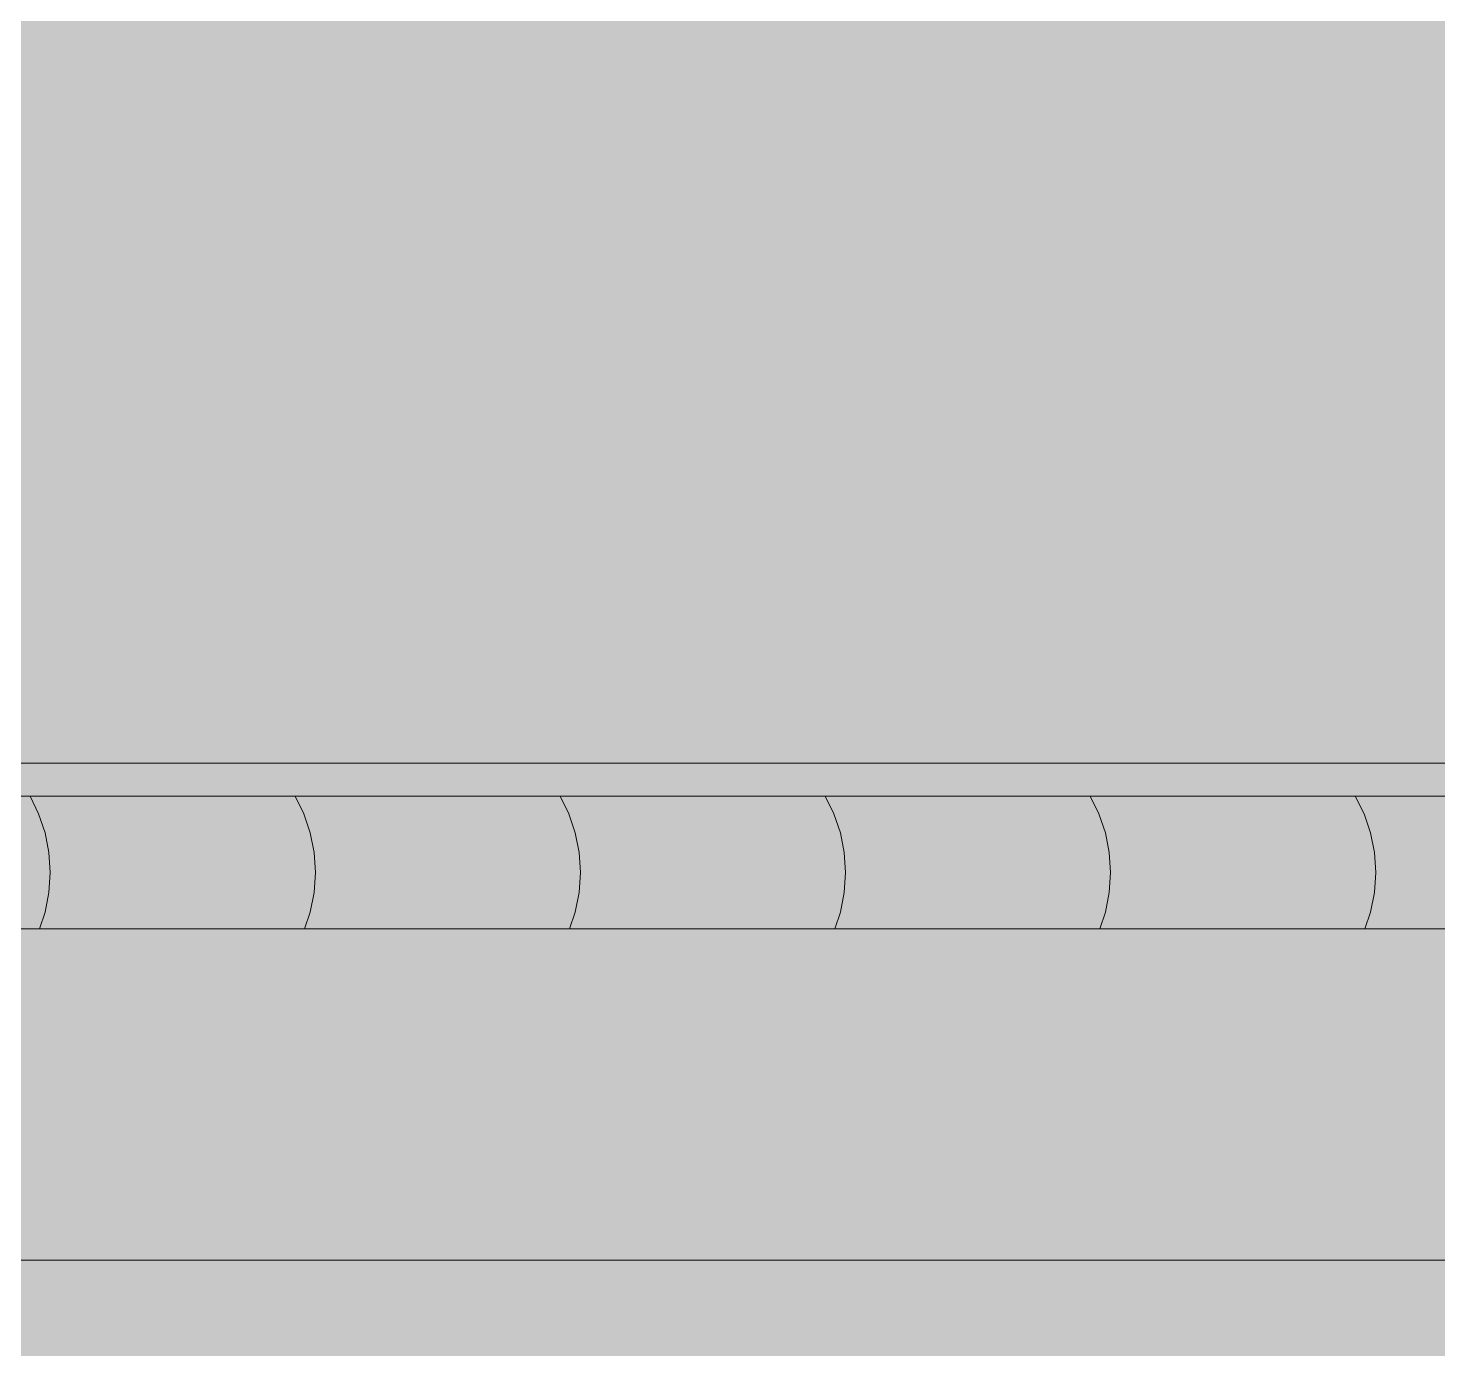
# Model space of a CAD drawing. Header units: millimetres. Extents: x 365175 to 2667127, y -330297 to -162108.
# Drawn here: x 1853493 to 1854556, y -319928 to -318931 of the extents above; entities that cross this region are included whole.
import ezdxf

# ---------------------------------------------------------------- set-up
doc = ezdxf.new("R2010")
doc.units = ezdxf.units.MM
doc.header["$MEASUREMENT"] = 0
doc.linetypes.add('Wipeout_Contour', pattern=[1000, 0, -1000])
doc.layers.add('Sols_ Dalles', color=7, linetype='Continuous')
doc.layers.add('TopoAlt', color=7, linetype='Continuous')
pattern_1 = [(0, (1445436.05, -319510.98), (0, 86.60254), [0, -50]), (0, (1445461.05, -319467.68), (0, 86.60254), [0, -50])]

# ---------------------------------------------------------------- blocks, each defined once
blk = doc.blocks.new('Élément de coupe_498_6', base_point=(1445436.1, -319511))
at = {"color": 254, "linetype": 'Wipeout_Contour', "lineweight": 0, "ltscale": 7587371.777575616}
blk.add_wipeout([(1805984, -319861), (1933356.4, -319861), (1933356.4, -319611), (1805984, -319611)], dxfattribs=at)
at = {"linetype": 'Continuous', "lineweight": 5, "true_color": 0x00e7c4}
h = blk.add_hatch(dxfattribs=at)
h.set_pattern_fill('Plâtre_0006', color=120, style=0, pattern_type=2)
h.set_pattern_definition(pattern_1)
h.paths.add_polyline_path([(1805984, -319861), (1933356.4, -319861), (1933356.4, -319611), (1805984, -319611)])
at = {"color": 7, "linetype": 'Continuous', "lineweight": 5}
for p, q in [((1933356.4, -319611), (1805984, -319611)), ((1933356.4, -319861), (1805984, -319861))]:
    blk.add_line(p, q, dxfattribs=at)
blk = doc.blocks.new('Élément de coupe_582_6', base_point=(1445436.1, -319511))
at = {"layer": 'TopoAlt', "linetype": 'Continuous', "lineweight": 0, "true_color": 0x000000}
blk.add_hatch(color=18, dxfattribs=at).paths.add_polyline_path([(1838007, -319511), (1839530.3, -319511), (1839530.3, -319486), (1854698.7, -319486), (1854698.7, -318911), (1838007, -318911)])
blk = doc.blocks.new('*X947', base_point=(1445436.1, -319511))
at = {"layer": 'Sols_ Dalles', "color": 7, "linetype": 'Continuous', "lineweight": 5}
for p, q in [((1853500.6, -319524.3), (1853494.1, -319511)), ((1853500.6, -319524.3), (1853494.1, -319511)), ((1853700.6, -319524.3), (1853694.1, -319511)), ((1853700.6, -319524.3), (1853694.1, -319511)), ((1853900.6, -319524.3), (1853894.1, -319511)), ((1853900.6, -319524.3), (1853894.1, -319511)), ((1854100.6, -319524.3), (1854094, -319511)), ((1854100.6, -319524.3), (1854094, -319511)), ((1854300.6, -319524.3), (1854294, -319511)), ((1854300.6, -319524.3), (1854294, -319511)), ((1854500.6, -319524.3), (1854494, -319511)), ((1854500.6, -319524.3), (1854494, -319511)), ((1853505.5, -319538.6), (1853500.6, -319524.3)), ((1853505.5, -319538.6), (1853500.6, -319524.3)), ((1853705.5, -319538.6), (1853700.6, -319524.3)), ((1853705.5, -319538.6), (1853700.6, -319524.3)), ((1853905.5, -319538.6), (1853900.6, -319524.3)), ((1853905.5, -319538.6), (1853900.6, -319524.3)), ((1854105.5, -319538.6), (1854100.6, -319524.3)), ((1854105.5, -319538.6), (1854100.6, -319524.3)), ((1854305.5, -319538.6), (1854300.6, -319524.3)), ((1854305.5, -319538.6), (1854300.6, -319524.3)), ((1854505.5, -319538.6), (1854500.6, -319524.3)), ((1854505.5, -319538.6), (1854500.6, -319524.3)), ((1853508.4, -319553.4), (1853505.5, -319538.6)), ((1853508.4, -319553.4), (1853505.5, -319538.6)), ((1853708.4, -319553.4), (1853705.5, -319538.6)), ((1853708.4, -319553.4), (1853705.5, -319538.6)), ((1853908.4, -319553.4), (1853905.5, -319538.6)), ((1853908.4, -319553.4), (1853905.5, -319538.6)), ((1854108.4, -319553.4), (1854105.5, -319538.6)), ((1854108.4, -319553.4), (1854105.5, -319538.6)), ((1854308.4, -319553.4), (1854305.5, -319538.6)), ((1854308.4, -319553.4), (1854305.5, -319538.6)), ((1854508.4, -319553.4), (1854505.5, -319538.6)), ((1854508.4, -319553.4), (1854505.5, -319538.6)), ((1853509.4, -319568.5), (1853508.4, -319553.4)), ((1853509.4, -319568.5), (1853508.4, -319553.4)), ((1853709.4, -319568.5), (1853708.4, -319553.4)), ((1853709.4, -319568.5), (1853708.4, -319553.4)), ((1853909.4, -319568.5), (1853908.4, -319553.4)), ((1853909.4, -319568.5), (1853908.4, -319553.4)), ((1854109.4, -319568.5), (1854108.4, -319553.4)), ((1854109.4, -319568.5), (1854108.4, -319553.4)), ((1854309.4, -319568.5), (1854308.4, -319553.4)), ((1854309.4, -319568.5), (1854308.4, -319553.4)), ((1854509.4, -319568.5), (1854508.4, -319553.4)), ((1854509.4, -319568.5), (1854508.4, -319553.4)), ((1853508.4, -319583.6), (1853509.4, -319568.5)), ((1853508.4, -319583.6), (1853509.4, -319568.5)), ((1853708.4, -319583.6), (1853709.4, -319568.5)), ((1853708.4, -319583.6), (1853709.4, -319568.5)), ((1853908.4, -319583.6), (1853909.4, -319568.5)), ((1853908.4, -319583.6), (1853909.4, -319568.5)), ((1854108.4, -319583.6), (1854109.4, -319568.5)), ((1854108.4, -319583.6), (1854109.4, -319568.5)), ((1854308.4, -319583.6), (1854309.4, -319568.5)), ((1854308.4, -319583.6), (1854309.4, -319568.5)), ((1854508.4, -319583.6), (1854509.4, -319568.5)), ((1854508.4, -319583.6), (1854509.4, -319568.5)), ((1853505.5, -319598.4), (1853508.4, -319583.6)), ((1853505.5, -319598.4), (1853508.4, -319583.6)), ((1853705.5, -319598.4), (1853708.4, -319583.6)), ((1853705.5, -319598.4), (1853708.4, -319583.6)), ((1853905.5, -319598.4), (1853908.4, -319583.6)), ((1853905.5, -319598.4), (1853908.4, -319583.6)), ((1854105.5, -319598.4), (1854108.4, -319583.6)), ((1854105.5, -319598.4), (1854108.4, -319583.6)), ((1854305.5, -319598.4), (1854308.4, -319583.6)), ((1854305.5, -319598.4), (1854308.4, -319583.6)), ((1854505.5, -319598.4), (1854508.4, -319583.6)), ((1854505.5, -319598.4), (1854508.4, -319583.6)), ((1853501.2, -319611), (1853505.5, -319598.4)), ((1853501.2, -319611), (1853505.5, -319598.4)), ((1853701.2, -319611), (1853705.5, -319598.4)), ((1853701.2, -319611), (1853705.5, -319598.4)), ((1853901.2, -319611), (1853905.5, -319598.4)), ((1853901.2, -319611), (1853905.5, -319598.4)), ((1854101.2, -319611), (1854105.5, -319598.4)), ((1854101.2, -319611), (1854105.5, -319598.4)), ((1854301.2, -319611), (1854305.5, -319598.4)), ((1854301.2, -319611), (1854305.5, -319598.4)), ((1854501.2, -319611), (1854505.5, -319598.4)), ((1854501.2, -319611), (1854505.5, -319598.4))]:
    blk.add_line(p, q, dxfattribs=at)
blk = doc.blocks.new('Élément de coupe_747_6', base_point=(1445436.1, -319511))
at = {"layer": 'Sols_ Dalles', "linetype": 'Continuous', "lineweight": 0, "true_color": 0x000000}
blk.add_hatch(color=18, dxfattribs=at).paths.add_polyline_path([(1839463.3, -319511), (1839463.3, -319611), (1859013.5, -319611), (1859013.5, -319511)])
at = {"layer": 'Sols_ Dalles', "color": 250, "linetype": 'Continuous', "lineweight": 5, "true_color": 0x1f1f1f}
blk.add_line((1839463.3, -319511), (1859013.5, -319511), dxfattribs=at)
at = {"layer": 'Sols_ Dalles', "lineweight": 0}
blk.add_blockref('*X947', (1445436.1, -319511), dxfattribs=at)
blk = doc.blocks.new('Élément de coupe_748_6', base_point=(1445436.1, -319511))
at = {"linetype": 'Continuous', "lineweight": 0, "true_color": 0x000000}
blk.add_hatch(color=18, dxfattribs=at).paths.add_polyline_path([(1839530.3, -319486), (1839530.3, -319511), (1859717.6, -319511), (1859717.6, -319486)])
at = {"color": 7, "linetype": 'Continuous', "lineweight": 5}
blk.add_line((1839530.3, -319486), (1859717.6, -319486), dxfattribs=at)

msp = doc.modelspace()

# ---------------------------------------------------------------- block references
at = {"lineweight": 0}
msp.add_blockref('Élément de coupe_748_6', (1445436.05, -319510.981), dxfattribs=at)
at = {"layer": 'TopoAlt', "lineweight": 0}
msp.add_blockref('Élément de coupe_582_6', (1445436.05, -319510.981), dxfattribs=at)

# ---------------------------------------------------------------- wipeouts: each hides what was drawn before it
at = {"color": 254, "linetype": 'Wipeout_Contour', "lineweight": 0, "ltscale": 7609605.31800538}
msp.add_wipeout([(1824949.475, -319860.981), (1925692.058, -319860.981), (1925692.058, -319610.981), (1824949.475, -319610.981)], dxfattribs=at)

# ---------------------------------------------------------------- next in the draw order: hatches: boundary and pattern name
at = {"linetype": 'Continuous', "lineweight": 5, "true_color": 0x00e7c4}
h = msp.add_hatch(dxfattribs=at)
h.set_pattern_fill('Plâtre_0006', color=120, style=0, pattern_type=2)
h.set_pattern_definition(pattern_1)
h.paths.add_polyline_path([(1824949.475, -319860.981), (1925692.058, -319860.981), (1925692.058, -319610.981), (1824949.475, -319610.981)])

# ---------------------------------------------------------------- next in the draw order: block references
at = {"lineweight": 0}
msp.add_blockref('Élément de coupe_498_6', (1445436.05, -319510.981), dxfattribs=at)

# ---------------------------------------------------------------- next in the draw order: hatches: boundary and pattern name
at = {"linetype": 'Continuous', "lineweight": 5}
for color, points in [(255, [(1804994.38, -319610.981), (1934827.773, -319610.981), (1934827.773, -322710.981), (1804994.38, -322710.981)]), (7, [(1804994.38, -319610.981), (1933356.391, -319610.981), (1933356.391, -319810.981), (1804994.38, -319810.981)])]:
    msp.add_hatch(color=color, dxfattribs=at).paths.add_polyline_path(points)

# ---------------------------------------------------------------- next in the draw order: linework, layer by layer
at = {"color": 7, "linetype": 'Continuous', "lineweight": 5}
for p, q in [((1925692.058, -319610.981), (1824949.475, -319610.981)), ((1925692.058, -319860.981), (1824949.475, -319860.981))]:
    msp.add_line(p, q, dxfattribs=at)

# ---------------------------------------------------------------- next in the draw order: block references
at = {"layer": 'Sols_ Dalles', "lineweight": 0}
msp.add_blockref('Élément de coupe_747_6', (1445436.05, -319510.981), dxfattribs=at)

doc.saveas('drawing.dxf')
